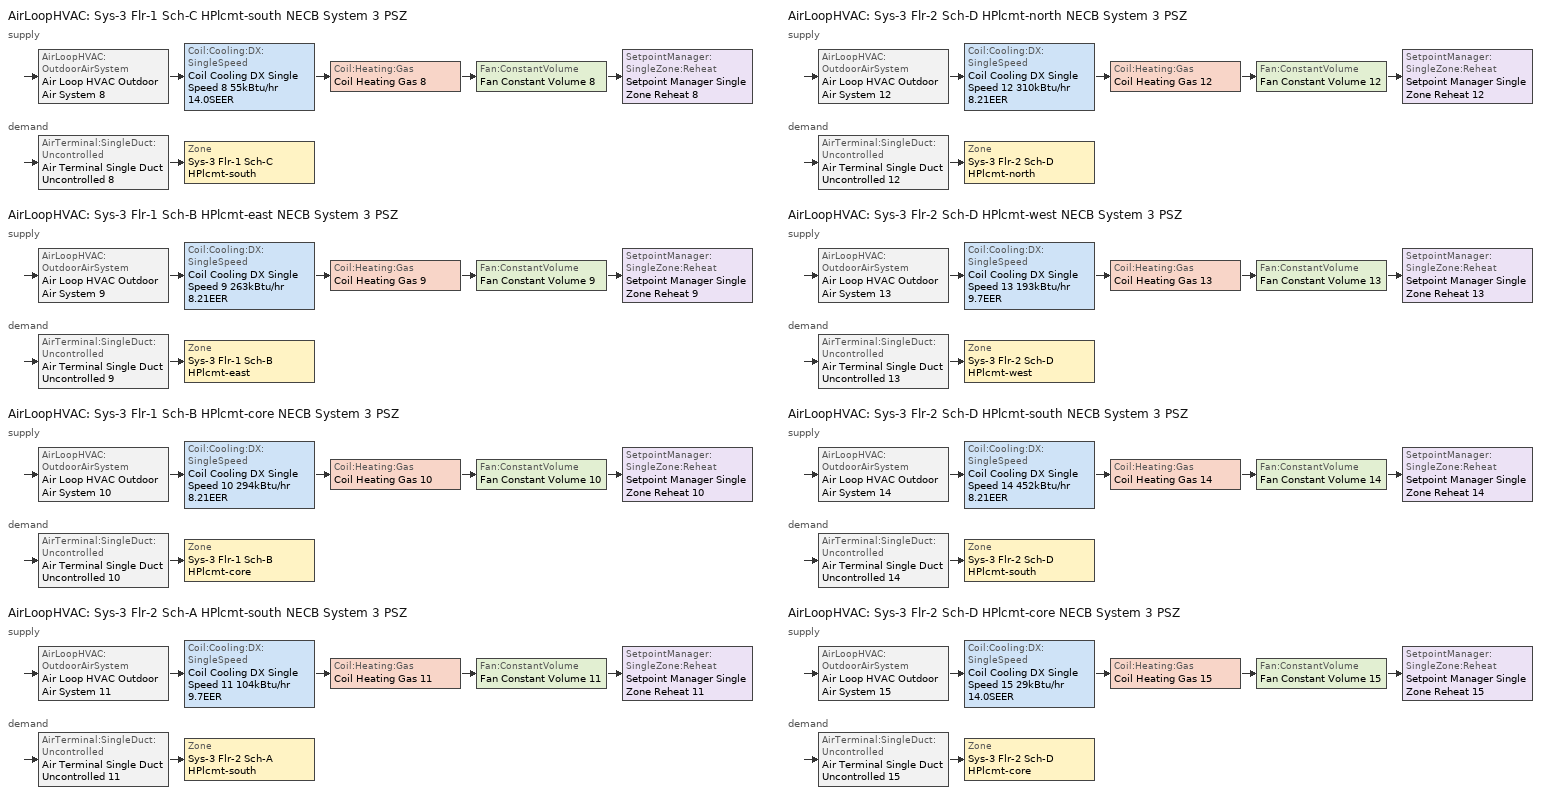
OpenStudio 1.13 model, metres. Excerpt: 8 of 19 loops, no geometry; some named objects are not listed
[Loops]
AirLoopHVAC 'Sys-3 Flr-1 Sch-C HPlcmt-south NECB System 3 PSZ'
 supply: AirLoopHVAC:OutdoorAirSystem 'Air Loop HVAC Outdoor Air System 8' > Coil:Cooling:DX:SingleSpeed 'Coil Cooling DX Single Speed 8 55kBtu/hr 14.0SEER' > Coil:Heating:Gas 'Coil Heating Gas 8' > Fan:ConstantVolume 'Fan Constant Volume 8' > SetpointManager:SingleZone:Reheat 'Setpoint Manager Single Zone Reheat 8'
 demand: AirTerminal:SingleDuct:Uncontrolled 'Air Terminal Single Duct Uncontrolled 8' > Zone 'Sys-3 Flr-1 Sch-C HPlcmt-south'
AirLoopHVAC 'Sys-3 Flr-1 Sch-B HPlcmt-east NECB System 3 PSZ'
 supply: AirLoopHVAC:OutdoorAirSystem 'Air Loop HVAC Outdoor Air System 9' > Coil:Cooling:DX:SingleSpeed 'Coil Cooling DX Single Speed 9 263kBtu/hr 8.21EER' > Coil:Heating:Gas 'Coil Heating Gas 9' > Fan:ConstantVolume 'Fan Constant Volume 9' > SetpointManager:SingleZone:Reheat 'Setpoint Manager Single Zone Reheat 9'
 demand: AirTerminal:SingleDuct:Uncontrolled 'Air Terminal Single Duct Uncontrolled 9' > Zone 'Sys-3 Flr-1 Sch-B HPlcmt-east'
AirLoopHVAC 'Sys-3 Flr-1 Sch-B HPlcmt-core NECB System 3 PSZ'
 supply: AirLoopHVAC:OutdoorAirSystem 'Air Loop HVAC Outdoor Air System 10' > Coil:Cooling:DX:SingleSpeed 'Coil Cooling DX Single Speed 10 294kBtu/hr 8.21EER' > Coil:Heating:Gas 'Coil Heating Gas 10' > Fan:ConstantVolume 'Fan Constant Volume 10' > SetpointManager:SingleZone:Reheat 'Setpoint Manager Single Zone Reheat 10'
 demand: AirTerminal:SingleDuct:Uncontrolled 'Air Terminal Single Duct Uncontrolled 10' > Zone 'Sys-3 Flr-1 Sch-B HPlcmt-core'
AirLoopHVAC 'Sys-3 Flr-2 Sch-A HPlcmt-south NECB System 3 PSZ'
 supply: AirLoopHVAC:OutdoorAirSystem 'Air Loop HVAC Outdoor Air System 11' > Coil:Cooling:DX:SingleSpeed 'Coil Cooling DX Single Speed 11 104kBtu/hr 9.7EER' > Coil:Heating:Gas 'Coil Heating Gas 11' > Fan:ConstantVolume 'Fan Constant Volume 11' > SetpointManager:SingleZone:Reheat 'Setpoint Manager Single Zone Reheat 11'
 demand: AirTerminal:SingleDuct:Uncontrolled 'Air Terminal Single Duct Uncontrolled 11' > Zone 'Sys-3 Flr-2 Sch-A HPlcmt-south'
AirLoopHVAC 'Sys-3 Flr-2 Sch-D HPlcmt-north NECB System 3 PSZ'
 supply: AirLoopHVAC:OutdoorAirSystem 'Air Loop HVAC Outdoor Air System 12' > Coil:Cooling:DX:SingleSpeed 'Coil Cooling DX Single Speed 12 310kBtu/hr 8.21EER' > Coil:Heating:Gas 'Coil Heating Gas 12' > Fan:ConstantVolume 'Fan Constant Volume 12' > SetpointManager:SingleZone:Reheat 'Setpoint Manager Single Zone Reheat 12'
 demand: AirTerminal:SingleDuct:Uncontrolled 'Air Terminal Single Duct Uncontrolled 12' > Zone 'Sys-3 Flr-2 Sch-D HPlcmt-north'
AirLoopHVAC 'Sys-3 Flr-2 Sch-D HPlcmt-west NECB System 3 PSZ'
 supply: AirLoopHVAC:OutdoorAirSystem 'Air Loop HVAC Outdoor Air System 13' > Coil:Cooling:DX:SingleSpeed 'Coil Cooling DX Single Speed 13 193kBtu/hr 9.7EER' > Coil:Heating:Gas 'Coil Heating Gas 13' > Fan:ConstantVolume 'Fan Constant Volume 13' > SetpointManager:SingleZone:Reheat 'Setpoint Manager Single Zone Reheat 13'
 demand: AirTerminal:SingleDuct:Uncontrolled 'Air Terminal Single Duct Uncontrolled 13' > Zone 'Sys-3 Flr-2 Sch-D HPlcmt-west'
AirLoopHVAC 'Sys-3 Flr-2 Sch-D HPlcmt-south NECB System 3 PSZ'
 supply: AirLoopHVAC:OutdoorAirSystem 'Air Loop HVAC Outdoor Air System 14' > Coil:Cooling:DX:SingleSpeed 'Coil Cooling DX Single Speed 14 452kBtu/hr 8.21EER' > Coil:Heating:Gas 'Coil Heating Gas 14' > Fan:ConstantVolume 'Fan Constant Volume 14' > SetpointManager:SingleZone:Reheat 'Setpoint Manager Single Zone Reheat 14'
 demand: AirTerminal:SingleDuct:Uncontrolled 'Air Terminal Single Duct Uncontrolled 14' > Zone 'Sys-3 Flr-2 Sch-D HPlcmt-south'
AirLoopHVAC 'Sys-3 Flr-2 Sch-D HPlcmt-core NECB System 3 PSZ'
 supply: AirLoopHVAC:OutdoorAirSystem 'Air Loop HVAC Outdoor Air System 15' > Coil:Cooling:DX:SingleSpeed 'Coil Cooling DX Single Speed 15 29kBtu/hr 14.0SEER' > Coil:Heating:Gas 'Coil Heating Gas 15' > Fan:ConstantVolume 'Fan Constant Volume 15' > SetpointManager:SingleZone:Reheat 'Setpoint Manager Single Zone Reheat 15'
 demand: AirTerminal:SingleDuct:Uncontrolled 'Air Terminal Single Duct Uncontrolled 15' > Zone 'Sys-3 Flr-2 Sch-D HPlcmt-core'
[Sizing:Zone] Zone Cooling Design Supply Air Temperature Input Method=SupplyAirTemperature; Zone Cooling Design Supply Air Temperature {C}=13; Zone Cooling Design Supply Air Temperature Difference {deltaC}=11.11; Zone Heating Design Supply Air Temperature Input Method=SupplyAirTemperature; Zone Heating Design Supply Air Temperature {C}=43; Zone Heating Design Supply Air Temperature Difference {deltaC}=11.11; Zone Cooling Design Supply Air Humidity Ratio {kg-H2O/kg-air}=0.0085; Zone Heating Design Supply Air Humidity Ratio {kg-H2O/kg-air}=0.008; Zone Heating Sizing Factor=1.3; Zone Cooling Sizing Factor=1.1; Cooling Design Air Flow Method=DesignDay; Heating Design Air Flow Method=DesignDay; Account for Dedicated Outdoor Air System=No; Dedicated Outdoor Air System Control Strategy=NeutralSupplyAir; Dedicated Outdoor Air Low Setpoint Temperature for Design {C}=autosize; Dedicated Outdoor Air High Setpoint Temperature for Design {C}=autosize
Sys-3 Flr-1 Sch-C HPlcmt-south; Sys-3 Flr-1 Sch-B HPlcmt-east; Sys-3 Flr-1 Sch-B HPlcmt-core; Sys-3 Flr-2 Sch-A HPlcmt-south; Sys-3 Flr-2 Sch-D HPlcmt-north; Sys-3 Flr-2 Sch-D HPlcmt-west; Sys-3 Flr-2 Sch-D HPlcmt-south; Sys-3 Flr-2 Sch-D HPlcmt-core
[Zone equipment]
Sys-3 Flr-1 Sch-C HPlcmt-south: Air Terminal Single Duct Uncontrolled 8, Zone HVAC Baseboard Convective Water 8
Sys-3 Flr-1 Sch-B HPlcmt-east: Air Terminal Single Duct Uncontrolled 9, Zone HVAC Baseboard Convective Water 9
Sys-3 Flr-1 Sch-B HPlcmt-core: Air Terminal Single Duct Uncontrolled 10, Zone HVAC Baseboard Convective Water 10
Sys-3 Flr-2 Sch-A HPlcmt-south: Air Terminal Single Duct Uncontrolled 11, Zone HVAC Baseboard Convective Water 11
Sys-3 Flr-2 Sch-D HPlcmt-north: Air Terminal Single Duct Uncontrolled 12, Zone HVAC Baseboard Convective Water 12
Sys-3 Flr-2 Sch-D HPlcmt-west: Air Terminal Single Duct Uncontrolled 13, Zone HVAC Baseboard Convective Water 13
Sys-3 Flr-2 Sch-D HPlcmt-south: Air Terminal Single Duct Uncontrolled 14, Zone HVAC Baseboard Convective Water 14
Sys-3 Flr-2 Sch-D HPlcmt-core: Air Terminal Single Duct Uncontrolled 15, Zone HVAC Baseboard Convective Water 15
[AirLoopHVAC] Design Supply Air Flow Rate {m3/s}=AutoSize
Name | Availability Schedule | Availability Manager
Sys-3 Flr-1 Sch-C HPlcmt-south NECB System 3 PSZ | Sys-3 Flr-1 Sch-C HPlcmt-south NECB System 3 PSZ Occ Sch | Availability Manager Night Cycle 6
Sys-3 Flr-1 Sch-B HPlcmt-east NECB System 3 PSZ | Sys-3 Flr-1 Sch-B HPlcmt-east NECB System 3 PSZ Occ Sch | Availability Manager Night Cycle 3
Sys-3 Flr-1 Sch-B HPlcmt-core NECB System 3 PSZ | Sys-3 Flr-1 Sch-B HPlcmt-core NECB System 3 PSZ Occ Sch | Availability Manager Night Cycle 2
Sys-3 Flr-2 Sch-A HPlcmt-south NECB System 3 PSZ | Sys-3 Flr-2 Sch-A HPlcmt-south NECB System 3 PSZ Occ Sch | Availability Manager Night Cycle 10
Sys-3 Flr-2 Sch-D HPlcmt-north NECB System 3 PSZ | Sys-3 Flr-2 Sch-D HPlcmt-north NECB System 3 PSZ Occ Sch | Availability Manager Night Cycle 14
Sys-3 Flr-2 Sch-D HPlcmt-west NECB System 3 PSZ | Sys-3 Flr-2 Sch-D HPlcmt-west NECB System 3 PSZ Occ Sch | Availability Manager Night Cycle 16
Sys-3 Flr-2 Sch-D HPlcmt-south NECB System 3 PSZ | Sys-3 Flr-2 Sch-D HPlcmt-south NECB System 3 PSZ Occ Sch | Availability Manager Night Cycle 15
Sys-3 Flr-2 Sch-D HPlcmt-core NECB System 3 PSZ | Sys-3 Flr-2 Sch-D HPlcmt-core NECB System 3 PSZ Occ Sch | Availability Manager Night Cycle 13
[Sizing:System] Type of Load to Size On=Sensible; Design Outdoor Air Flow Rate {m3/s}=Autosize; Minimum System Air Flow Ratio=1; Preheat Design Temperature {C}=7; Preheat Design Humidity Ratio {kg-H2O/kg-Air}=0.008; Precool Design Temperature {C}=13; Precool Design Humidity Ratio {kg-H2O/kg-Air}=0.008; Central Cooling Design Supply Air Temperature {C}=13; Central Heating Design Supply Air Temperature {C}=43; Sizing Option=NonCoincident; 100% Outdoor Air in Cooling=No; 100% Outdoor Air in Heating=No; Central Cooling Design Supply Air Humidity Ratio {kg-H2O/kg-Air}=0.0085; Central Heating Design Supply Air Humidity Ratio {kg-H2O/kg-Air}=0.008; Cooling Design Air Flow Method=DesignDay; Cooling Design Air Flow Rate {m3/s}=0; Heating Design Air Flow Method=DesignDay; Heating Design Air Flow Rate {m3/s}=0; System Outdoor Air Method=ZoneSum; Zone Maximum Outdoor Air Fraction=1; Cooling Supply Air Flow Rate Per Floor Area {m3/s-m2}=0.00996765; Cooling Fraction of Autosized Cooling Supply Air Flow Rate=1; Cooling Supply Air Flow Rate Per Unit Cooling Capacity {m3/s-W}=3.94755e-05; Heating Supply Air Flow Rate Per Floor Area {m3/s-m2}=0.00996765; Heating Fraction of Autosized Heating Supply Air Flow Rate=1; Heating Fraction of Autosized Cooling Supply Air Flow Rate=1; Heating Supply Air Flow Rate Per Unit Heating Capacity {m3/s-W}=3.15882e-05; Cooling Design Capacity Method=CoolingDesignCapacity; Cooling Design Capacity {W}=autosize; Cooling Design Capacity Per Floor Area {W/m2}=234.7; Fraction of Autosized Cooling Design Capacity=1; Heating Design Capacity Method=HeatingDesignCapacity; Heating Design Capacity {W}=autosize; Heating Design Capacity Per Floor Area {W/m2}=157; Fraction of Autosized Heating Design Capacity=1; Central Cooling Capacity Control Method=OnOff
Sys-3 Flr-1 Sch-C HPlcmt-south NECB System 3 PSZ; Sys-3 Flr-1 Sch-B HPlcmt-east NECB System 3 PSZ; Sys-3 Flr-1 Sch-B HPlcmt-core NECB System 3 PSZ; Sys-3 Flr-2 Sch-A HPlcmt-south NECB System 3 PSZ; Sys-3 Flr-2 Sch-D HPlcmt-north NECB System 3 PSZ; Sys-3 Flr-2 Sch-D HPlcmt-west NECB System 3 PSZ; Sys-3 Flr-2 Sch-D HPlcmt-south NECB System 3 PSZ; Sys-3 Flr-2 Sch-D HPlcmt-core NECB System 3 PSZ
[Fan:ConstantVolume] Availability Schedule=Always On Discrete; Fan Efficiency=0.39975; Pressure Rise {Pa}=640; Maximum Flow Rate {m3/s}=AutoSize; Motor Efficiency=0.615
Fan Constant Volume 8; Fan Constant Volume 9; Fan Constant Volume 10; Fan Constant Volume 11; Fan Constant Volume 12; Fan Constant Volume 13; Fan Constant Volume 14; Fan Constant Volume 15
[Coil:Heating:Gas] Availability Schedule=Always On Discrete; Gas Burner Efficiency=0.8; Nominal Capacity {W}=AutoSize; Parasitic Electric Load {W}=0; Parasitic Gas Load {W}=0
Coil Heating Gas 8; Coil Heating Gas 9; Coil Heating Gas 10; Coil Heating Gas 11; Coil Heating Gas 12; Coil Heating Gas 13; Coil Heating Gas 14; Coil Heating Gas 15
[Coil:Cooling:DX:SingleSpeed] Availability Schedule=Always On Discrete; Rated Total Cooling Capacity {W}=autosize; Rated Sensible Heat Ratio=autosize; Rated Air Flow Rate {m3/s}=autosize; Rated Evaporator Fan Power Per Volume Flow Rate {W/(m3/s)}=773.3; Condenser Type=AirCooled; Evaporative Condenser Effectiveness=0; Evaporative Condenser Air Flow Rate {m3/s}=Autosize; Evaporative Condenser Pump Rated Power Consumption {W}=Autosize; Crankcase Heater Capacity {W}=0; Maximum Outdoor Dry-Bulb Temperature for Crankcase Heater Operation {C}=0; Basin Heater Capacity {W/K}=0; Basin Heater Setpoint Temperature {C}=10
Name | Rated COP {W/W} | Total Cooling Capacity Function of Temperature Curve | Total Cooling Capacity Function of Flow Fraction Curve | Energy Input Ratio Function of Temperature Curve | Energy Input Ratio Function of Flow Fraction Curve | Part Load Fraction Correlation Curve
Coil Cooling DX Single Speed 8 55kBtu/hr 14.0SEER | 3.8248 | DXCOOL-NECB2011-REF-CAPFT 15 | DXCOOL-NECB2011-REF-CAPFFLOW 15 | DXCOOL-NECB2011-REF-COOLEIRFT 15 | DXCOOL-NECB2011-REF-COOLEIRFFLOW 15 | DXCOOL-NECB2011-REF-COOLPLFFPLR 15
Coil Cooling DX Single Speed 9 263kBtu/hr 8.21EER | 2.94453 | DXCOOL-NECB2011-REF-CAPFT 16 | DXCOOL-NECB2011-REF-CAPFFLOW 16 | DXCOOL-NECB2011-REF-COOLEIRFT 16 | DXCOOL-NECB2011-REF-COOLEIRFFLOW 16 | DXCOOL-NECB2011-REF-COOLPLFFPLR 16
Coil Cooling DX Single Speed 10 294kBtu/hr 8.21EER | 2.96453 | DXCOOL-NECB2011-REF-CAPFT 1 | DXCOOL-NECB2011-REF-CAPFFLOW 1 | DXCOOL-NECB2011-REF-COOLEIRFT 1 | DXCOOL-NECB2011-REF-COOLEIRFFLOW 1 | DXCOOL-NECB2011-REF-COOLPLFFPLR 1
Coil Cooling DX Single Speed 11 104kBtu/hr 9.7EER | 3.35756 | DXCOOL-NECB2011-REF-CAPFT 2 | DXCOOL-NECB2011-REF-CAPFFLOW 2 | DXCOOL-NECB2011-REF-COOLEIRFT 2 | DXCOOL-NECB2011-REF-COOLEIRFFLOW 2 | DXCOOL-NECB2011-REF-COOLPLFFPLR 2
Coil Cooling DX Single Speed 12 310kBtu/hr 8.21EER | 2.97429 | DXCOOL-NECB2011-REF-CAPFT 3 | DXCOOL-NECB2011-REF-CAPFFLOW 3 | DXCOOL-NECB2011-REF-COOLEIRFT 3 | DXCOOL-NECB2011-REF-COOLEIRFFLOW 3 | DXCOOL-NECB2011-REF-COOLPLFFPLR 3
Coil Cooling DX Single Speed 13 193kBtu/hr 9.7EER | 3.42526 | DXCOOL-NECB2011-REF-CAPFT 4 | DXCOOL-NECB2011-REF-CAPFFLOW 4 | DXCOOL-NECB2011-REF-COOLEIRFT 4 | DXCOOL-NECB2011-REF-COOLEIRFFLOW 4 | DXCOOL-NECB2011-REF-COOLPLFFPLR 4
Coil Cooling DX Single Speed 14 452kBtu/hr 8.21EER | 3.06583 | DXCOOL-NECB2011-REF-CAPFT 5 | DXCOOL-NECB2011-REF-CAPFFLOW 5 | DXCOOL-NECB2011-REF-COOLEIRFT 5 | DXCOOL-NECB2011-REF-COOLEIRFFLOW 5 | DXCOOL-NECB2011-REF-COOLPLFFPLR 5
Coil Cooling DX Single Speed 15 29kBtu/hr 14.0SEER | 3.8248 | DXCOOL-NECB2011-REF-CAPFT 6 | DXCOOL-NECB2011-REF-CAPFFLOW 6 | DXCOOL-NECB2011-REF-COOLEIRFT 6 | DXCOOL-NECB2011-REF-COOLEIRFFLOW 6 | DXCOOL-NECB2011-REF-COOLPLFFPLR 6
[Controller:OutdoorAir] Minimum Outdoor Air Flow Rate {m3/s}=Autosize; Maximum Outdoor Air Flow Rate {m3/s}=Autosize; Economizer Control Action Type=ModulateFlow; Lockout Type=NoLockout; Minimum Limit Type=FixedMinimum; High Humidity Control=No; Heat Recovery Bypass Control Type=BypassWhenWithinEconomizerLimits
Name | Economizer Control Type | Economizer Maximum Limit Dry-Bulb Temperature {C} | Economizer Maximum Limit Enthalpy {J/kg} | Economizer Minimum Limit Dry-Bulb Temperature {C} | Minimum Outdoor Air Schedule | Controller Mechanical Ventilation
Controller Outdoor Air 8 | NoEconomizer | 28 | 64000 | -100 | Sys-3 Flr-1 Sch-C HPlcmt-south NECB System 3 PSZ Occ Sch | Controller Mechanical Ventilation 8
Controller Outdoor Air 9 | DifferentialEnthalpy |  |  |  | Sys-3 Flr-1 Sch-B HPlcmt-east NECB System 3 PSZ Occ Sch | Controller Mechanical Ventilation 9
Controller Outdoor Air 10 | DifferentialEnthalpy |  |  |  | Sys-3 Flr-1 Sch-B HPlcmt-core NECB System 3 PSZ Occ Sch | Controller Mechanical Ventilation 10
Controller Outdoor Air 11 | DifferentialEnthalpy |  |  |  | Sys-3 Flr-2 Sch-A HPlcmt-south NECB System 3 PSZ Occ Sch | Controller Mechanical Ventilation 11
Controller Outdoor Air 12 | DifferentialEnthalpy |  |  |  | Sys-3 Flr-2 Sch-D HPlcmt-north NECB System 3 PSZ Occ Sch | Controller Mechanical Ventilation 12
Controller Outdoor Air 13 | DifferentialEnthalpy |  |  |  | Sys-3 Flr-2 Sch-D HPlcmt-west NECB System 3 PSZ Occ Sch | Controller Mechanical Ventilation 13
Controller Outdoor Air 14 | DifferentialEnthalpy |  |  |  | Sys-3 Flr-2 Sch-D HPlcmt-south NECB System 3 PSZ Occ Sch | Controller Mechanical Ventilation 14
Controller Outdoor Air 15 | NoEconomizer | 28 | 64000 | -100 | Sys-3 Flr-2 Sch-D HPlcmt-core NECB System 3 PSZ Occ Sch | Controller Mechanical Ventilation 15
[Controller:MechanicalVentilation] Availability Schedule=Always On Discrete; System Outdoor Air Method=ZoneSum
Controller Mechanical Ventilation 8; Controller Mechanical Ventilation 9; Controller Mechanical Ventilation 10; Controller Mechanical Ventilation 11; Controller Mechanical Ventilation 12; Controller Mechanical Ventilation 13; Controller Mechanical Ventilation 14; Controller Mechanical Ventilation 15
[AirLoopHVAC:OutdoorAirSystem]
Name | Controller
Air Loop HVAC Outdoor Air System 8 | Controller Outdoor Air 8
Air Loop HVAC Outdoor Air System 9 | Controller Outdoor Air 9
Air Loop HVAC Outdoor Air System 10 | Controller Outdoor Air 10
Air Loop HVAC Outdoor Air System 11 | Controller Outdoor Air 11
Air Loop HVAC Outdoor Air System 12 | Controller Outdoor Air 12
Air Loop HVAC Outdoor Air System 13 | Controller Outdoor Air 13
Air Loop HVAC Outdoor Air System 14 | Controller Outdoor Air 14
Air Loop HVAC Outdoor Air System 15 | Controller Outdoor Air 15
[SetpointManager:SingleZone:Reheat] Minimum Supply Air Temperature {C}=12.8; Maximum Supply Air Temperature {C}=13
Name | Control Zone
Setpoint Manager Single Zone Reheat 8 | Sys-3 Flr-1 Sch-C HPlcmt-south
Setpoint Manager Single Zone Reheat 9 | Sys-3 Flr-1 Sch-B HPlcmt-east
Setpoint Manager Single Zone Reheat 10 | Sys-3 Flr-1 Sch-B HPlcmt-core
Setpoint Manager Single Zone Reheat 11 | Sys-3 Flr-2 Sch-A HPlcmt-south
Setpoint Manager Single Zone Reheat 12 | Sys-3 Flr-2 Sch-D HPlcmt-north
Setpoint Manager Single Zone Reheat 13 | Sys-3 Flr-2 Sch-D HPlcmt-west
Setpoint Manager Single Zone Reheat 14 | Sys-3 Flr-2 Sch-D HPlcmt-south
Setpoint Manager Single Zone Reheat 15 | Sys-3 Flr-2 Sch-D HPlcmt-core
[AirTerminal:SingleDuct:Uncontrolled] Availability Schedule=Always On Discrete; Maximum Air Flow Rate {m3/s}=AutoSize
Air Terminal Single Duct Uncontrolled 8; Air Terminal Single Duct Uncontrolled 9; Air Terminal Single Duct Uncontrolled 10; Air Terminal Single Duct Uncontrolled 11; Air Terminal Single Duct Uncontrolled 12; Air Terminal Single Duct Uncontrolled 13; Air Terminal Single Duct Uncontrolled 14; Air Terminal Single Duct Uncontrolled 15
[AvailabilityManager:NightCycle] Control Type=CycleOnAny; Thermostat Tolerance {deltaC}=1; Cycling Run Time {s}=3600
Availability Manager Night Cycle 2; Availability Manager Night Cycle 3; Availability Manager Night Cycle 6; Availability Manager Night Cycle 10; Availability Manager Night Cycle 13; Availability Manager Night Cycle 14; Availability Manager Night Cycle 15; Availability Manager Night Cycle 16
[Schedule:Ruleset]
Name | Default Day Schedule | Summer Design Day Schedule | Winter Design Day Schedule
Sys-3 Flr-1 Sch-B HPlcmt-core NECB System 3 PSZ Occ Sch | Sys-3 Flr-1 Sch-B HPlcmt-core NECB System 3 PSZ Occ Sch Default | Sys-3 Flr-1 Sch-B HPlcmt-core NECB System 3 PSZ Occ Sch Summer Design Day | Sys-3 Flr-1 Sch-B HPlcmt-core NECB System 3 PSZ Occ Sch Winter Design Day
Sys-3 Flr-1 Sch-B HPlcmt-east NECB System 3 PSZ Occ Sch | Sys-3 Flr-1 Sch-B HPlcmt-east NECB System 3 PSZ Occ Sch Default | Sys-3 Flr-1 Sch-B HPlcmt-east NECB System 3 PSZ Occ Sch Summer Design Day | Sys-3 Flr-1 Sch-B HPlcmt-east NECB System 3 PSZ Occ Sch Winter Design Day
Sys-3 Flr-1 Sch-C HPlcmt-south NECB System 3 PSZ Occ Sch | Sys-3 Flr-1 Sch-C HPlcmt-south NECB System 3 PSZ Occ Sch Default | Sys-3 Flr-1 Sch-C HPlcmt-south NECB System 3 PSZ Occ Sch Summer Design Day | Sys-3 Flr-1 Sch-C HPlcmt-south NECB System 3 PSZ Occ Sch Winter Design Day
Sys-3 Flr-2 Sch-A HPlcmt-south NECB System 3 PSZ Occ Sch | Sys-3 Flr-2 Sch-A HPlcmt-south NECB System 3 PSZ Occ Sch Default | Sys-3 Flr-2 Sch-A HPlcmt-south NECB System 3 PSZ Occ Sch Summer Design Day | Sys-3 Flr-2 Sch-A HPlcmt-south NECB System 3 PSZ Occ Sch Winter Design Day
Sys-3 Flr-2 Sch-D HPlcmt-core NECB System 3 PSZ Occ Sch | Sys-3 Flr-2 Sch-D HPlcmt-core NECB System 3 PSZ Occ Sch Default | Sys-3 Flr-2 Sch-D HPlcmt-core NECB System 3 PSZ Occ Sch Summer Design Day | Sys-3 Flr-2 Sch-D HPlcmt-core NECB System 3 PSZ Occ Sch Winter Design Day
Sys-3 Flr-2 Sch-D HPlcmt-north NECB System 3 PSZ Occ Sch | Sys-3 Flr-2 Sch-D HPlcmt-north NECB System 3 PSZ Occ Sch Default | Sys-3 Flr-2 Sch-D HPlcmt-north NECB System 3 PSZ Occ Sch Summer Design Day | Sys-3 Flr-2 Sch-D HPlcmt-north NECB System 3 PSZ Occ Sch Winter Design Day
Sys-3 Flr-2 Sch-D HPlcmt-south NECB System 3 PSZ Occ Sch | Sys-3 Flr-2 Sch-D HPlcmt-south NECB System 3 PSZ Occ Sch Default | Sys-3 Flr-2 Sch-D HPlcmt-south NECB System 3 PSZ Occ Sch Summer Design Day | Sys-3 Flr-2 Sch-D HPlcmt-south NECB System 3 PSZ Occ Sch Winter Design Day
Sys-3 Flr-2 Sch-D HPlcmt-west NECB System 3 PSZ Occ Sch | Sys-3 Flr-2 Sch-D HPlcmt-west NECB System 3 PSZ Occ Sch Default | Sys-3 Flr-2 Sch-D HPlcmt-west NECB System 3 PSZ Occ Sch Summer Design Day | Sys-3 Flr-2 Sch-D HPlcmt-west NECB System 3 PSZ Occ Sch Winter Design Day
[Schedule:Day]
Sys-3 Flr-1 Sch-B HPlcmt-core NECB System 3 PSZ Occ Sch Default; Sys-3 Flr-1 Sch-B HPlcmt-core NECB System 3 PSZ Occ Sch Winter Design Day; Sys-3 Flr-1 Sch-B HPlcmt-core NECB System 3 PSZ Occ Sch Summer Design Day; Sys-3 Flr-1 Sch-B HPlcmt-east NECB System 3 PSZ Occ Sch Default; Sys-3 Flr-1 Sch-B HPlcmt-east NECB System 3 PSZ Occ Sch Winter Design Day; Sys-3 Flr-1 Sch-B HPlcmt-east NECB System 3 PSZ Occ Sch Summer Design Day; Sys-3 Flr-1 Sch-C HPlcmt-south NECB System 3 PSZ Occ Sch Default; Sys-3 Flr-1 Sch-C HPlcmt-south NECB System 3 PSZ Occ Sch Winter Design Day; Sys-3 Flr-1 Sch-C HPlcmt-south NECB System 3 PSZ Occ Sch Summer Design Day; Sys-3 Flr-2 Sch-A HPlcmt-south NECB System 3 PSZ Occ Sch Default; Sys-3 Flr-2 Sch-A HPlcmt-south NECB System 3 PSZ Occ Sch Winter Design Day; Sys-3 Flr-2 Sch-A HPlcmt-south NECB System 3 PSZ Occ Sch Summer Design Day; Sys-3 Flr-2 Sch-D HPlcmt-core NECB System 3 PSZ Occ Sch Default; Sys-3 Flr-2 Sch-D HPlcmt-core NECB System 3 PSZ Occ Sch Winter Design Day; Sys-3 Flr-2 Sch-D HPlcmt-core NECB System 3 PSZ Occ Sch Summer Design Day; Sys-3 Flr-2 Sch-D HPlcmt-north NECB System 3 PSZ Occ Sch Default; Sys-3 Flr-2 Sch-D HPlcmt-north NECB System 3 PSZ Occ Sch Winter Design Day; Sys-3 Flr-2 Sch-D HPlcmt-north NECB System 3 PSZ Occ Sch Summer Design Day; Sys-3 Flr-2 Sch-D HPlcmt-south NECB System 3 PSZ Occ Sch Default; Sys-3 Flr-2 Sch-D HPlcmt-south NECB System 3 PSZ Occ Sch Winter Design Day; Sys-3 Flr-2 Sch-D HPlcmt-south NECB System 3 PSZ Occ Sch Summer Design Day; Sys-3 Flr-2 Sch-D HPlcmt-west NECB System 3 PSZ Occ Sch Default; Sys-3 Flr-2 Sch-D HPlcmt-west NECB System 3 PSZ Occ Sch Winter Design Day; Sys-3 Flr-2 Sch-D HPlcmt-west NECB System 3 PSZ Occ Sch Summer Design Day: 24, 0, 1
Sys-3 Flr-1 Sch-B HPlcmt-core NECB System 3 PSZ Occ Sch Monday; Sys-3 Flr-1 Sch-B HPlcmt-core NECB System 3 PSZ Occ Sch Tuesday; Sys-3 Flr-1 Sch-B HPlcmt-core NECB System 3 PSZ Occ Sch Wednesday; Sys-3 Flr-1 Sch-B HPlcmt-core NECB System 3 PSZ Occ Sch Thursday; Sys-3 Flr-1 Sch-B HPlcmt-core NECB System 3 PSZ Occ Sch Friday; Sys-3 Flr-1 Sch-B HPlcmt-east NECB System 3 PSZ Occ Sch Monday; Sys-3 Flr-1 Sch-B HPlcmt-east NECB System 3 PSZ Occ Sch Tuesday; Sys-3 Flr-1 Sch-B HPlcmt-east NECB System 3 PSZ Occ Sch Wednesday; Sys-3 Flr-1 Sch-B HPlcmt-east NECB System 3 PSZ Occ Sch Thursday; Sys-3 Flr-1 Sch-B HPlcmt-east NECB System 3 PSZ Occ Sch Friday: 1, 0, 1, 10, 0, 0, 24, 0, 1
Sys-3 Flr-1 Sch-B HPlcmt-core NECB System 3 PSZ Occ Sch Saturday; Sys-3 Flr-1 Sch-B HPlcmt-east NECB System 3 PSZ Occ Sch Saturday: 2, 0, 1, 10, 0, 0, 24, 0, 1
Sys-3 Flr-1 Sch-B HPlcmt-core NECB System 3 PSZ Occ Sch Sunday; Sys-3 Flr-1 Sch-B HPlcmt-east NECB System 3 PSZ Occ Sch Sunday: 1, 0, 0, 2, 0, 1, 11, 0, 0, 23, 0, 1, 24, 0, 0
Sys-3 Flr-1 Sch-C HPlcmt-south NECB System 3 PSZ Occ Sch Monday; Sys-3 Flr-1 Sch-C HPlcmt-south NECB System 3 PSZ Occ Sch Tuesday; Sys-3 Flr-1 Sch-C HPlcmt-south NECB System 3 PSZ Occ Sch Wednesday; Sys-3 Flr-1 Sch-C HPlcmt-south NECB System 3 PSZ Occ Sch Thursday; Sys-3 Flr-1 Sch-C HPlcmt-south NECB System 3 PSZ Occ Sch Friday; Sys-3 Flr-1 Sch-C HPlcmt-south NECB System 3 PSZ Occ Sch Saturday: 9, 0, 0, 21, 0, 1, 24, 0, 0
Sys-3 Flr-1 Sch-C HPlcmt-south NECB System 3 PSZ Occ Sch Sunday: 11, 0, 0, 19, 0, 1, 24, 0, 0
Sys-3 Flr-2 Sch-A HPlcmt-south NECB System 3 PSZ Occ Sch Monday; Sys-3 Flr-2 Sch-A HPlcmt-south NECB System 3 PSZ Occ Sch Tuesday; Sys-3 Flr-2 Sch-A HPlcmt-south NECB System 3 PSZ Occ Sch Wednesday; Sys-3 Flr-2 Sch-A HPlcmt-south NECB System 3 PSZ Occ Sch Thursday; Sys-3 Flr-2 Sch-A HPlcmt-south NECB System 3 PSZ Occ Sch Friday: 8, 0, 0, 19, 0, 1, 24, 0, 0
Sys-3 Flr-2 Sch-A HPlcmt-south NECB System 3 PSZ Occ Sch Saturday; Sys-3 Flr-2 Sch-A HPlcmt-south NECB System 3 PSZ Occ Sch Sunday; Sys-3 Flr-2 Sch-D HPlcmt-core NECB System 3 PSZ Occ Sch Saturday; Sys-3 Flr-2 Sch-D HPlcmt-core NECB System 3 PSZ Occ Sch Sunday; Sys-3 Flr-2 Sch-D HPlcmt-north NECB System 3 PSZ Occ Sch Saturday; Sys-3 Flr-2 Sch-D HPlcmt-north NECB System 3 PSZ Occ Sch Sunday; Sys-3 Flr-2 Sch-D HPlcmt-south NECB System 3 PSZ Occ Sch Saturday; Sys-3 Flr-2 Sch-D HPlcmt-south NECB System 3 PSZ Occ Sch Sunday; Sys-3 Flr-2 Sch-D HPlcmt-west NECB System 3 PSZ Occ Sch Saturday; Sys-3 Flr-2 Sch-D HPlcmt-west NECB System 3 PSZ Occ Sch Sunday: 24, 0, 0
Sys-3 Flr-2 Sch-D HPlcmt-core NECB System 3 PSZ Occ Sch Monday; Sys-3 Flr-2 Sch-D HPlcmt-core NECB System 3 PSZ Occ Sch Tuesday; Sys-3 Flr-2 Sch-D HPlcmt-core NECB System 3 PSZ Occ Sch Wednesday; Sys-3 Flr-2 Sch-D HPlcmt-core NECB System 3 PSZ Occ Sch Thursday; Sys-3 Flr-2 Sch-D HPlcmt-core NECB System 3 PSZ Occ Sch Friday; Sys-3 Flr-2 Sch-D HPlcmt-north NECB System 3 PSZ Occ Sch Monday; Sys-3 Flr-2 Sch-D HPlcmt-north NECB System 3 PSZ Occ Sch Tuesday; Sys-3 Flr-2 Sch-D HPlcmt-north NECB System 3 PSZ Occ Sch Wednesday; Sys-3 Flr-2 Sch-D HPlcmt-north NECB System 3 PSZ Occ Sch Thursday; Sys-3 Flr-2 Sch-D HPlcmt-north NECB System 3 PSZ Occ Sch Friday; Sys-3 Flr-2 Sch-D HPlcmt-south NECB System 3 PSZ Occ Sch Monday; Sys-3 Flr-2 Sch-D HPlcmt-south NECB System 3 PSZ Occ Sch Tuesday; Sys-3 Flr-2 Sch-D HPlcmt-south NECB System 3 PSZ Occ Sch Wednesday; Sys-3 Flr-2 Sch-D HPlcmt-south NECB System 3 PSZ Occ Sch Thursday; Sys-3 Flr-2 Sch-D HPlcmt-south NECB System 3 PSZ Occ Sch Friday; Sys-3 Flr-2 Sch-D HPlcmt-west NECB System 3 PSZ Occ Sch Monday; Sys-3 Flr-2 Sch-D HPlcmt-west NECB System 3 PSZ Occ Sch Tuesday; Sys-3 Flr-2 Sch-D HPlcmt-west NECB System 3 PSZ Occ Sch Wednesday; Sys-3 Flr-2 Sch-D HPlcmt-west NECB System 3 PSZ Occ Sch Thursday; Sys-3 Flr-2 Sch-D HPlcmt-west NECB System 3 PSZ Occ Sch Friday: 9, 0, 0, 18, 0, 1, 19, 0, 0, 22, 0, 1, 24, 0, 0
[Schedule:Rule] Date Specification Type=DateRange; Start Month=1; Start Day=1; End Month=12
Name | Schedule Ruleset | Rule Order | Day Schedule | Apply Monday | End Day | Apply Tuesday | Apply Wednesday | Apply Thursday | Apply Friday | Apply Saturday | Apply Sunday
Sys-3 Flr-1 Sch-B HPlcmt-core NECB System 3 PSZ Occ Sch Monday Rule | Sys-3 Flr-1 Sch-B HPlcmt-core NECB System 3 PSZ Occ Sch | 6 | Sys-3 Flr-1 Sch-B HPlcmt-core NECB System 3 PSZ Occ Sch Monday | Yes | 25
Sys-3 Flr-1 Sch-B HPlcmt-core NECB System 3 PSZ Occ Sch Tuesday Rule | Sys-3 Flr-1 Sch-B HPlcmt-core NECB System 3 PSZ Occ Sch | 5 | Sys-3 Flr-1 Sch-B HPlcmt-core NECB System 3 PSZ Occ Sch Tuesday |  | 26 | Yes
Sys-3 Flr-1 Sch-B HPlcmt-core NECB System 3 PSZ Occ Sch Wednesday Rule | Sys-3 Flr-1 Sch-B HPlcmt-core NECB System 3 PSZ Occ Sch | 4 | Sys-3 Flr-1 Sch-B HPlcmt-core NECB System 3 PSZ Occ Sch Wednesday |  | 27 |  | Yes
Sys-3 Flr-1 Sch-B HPlcmt-core NECB System 3 PSZ Occ Sch Thursday Rule | Sys-3 Flr-1 Sch-B HPlcmt-core NECB System 3 PSZ Occ Sch | 3 | Sys-3 Flr-1 Sch-B HPlcmt-core NECB System 3 PSZ Occ Sch Thursday |  | 28 |  |  | Yes
Sys-3 Flr-1 Sch-B HPlcmt-core NECB System 3 PSZ Occ Sch Friday Rule | Sys-3 Flr-1 Sch-B HPlcmt-core NECB System 3 PSZ Occ Sch | 2 | Sys-3 Flr-1 Sch-B HPlcmt-core NECB System 3 PSZ Occ Sch Friday |  | 29 |  |  |  | Yes
Sys-3 Flr-1 Sch-B HPlcmt-core NECB System 3 PSZ Occ Sch Saturday Rule | Sys-3 Flr-1 Sch-B HPlcmt-core NECB System 3 PSZ Occ Sch | 1 | Sys-3 Flr-1 Sch-B HPlcmt-core NECB System 3 PSZ Occ Sch Saturday |  | 30 |  |  |  |  | Yes
Sys-3 Flr-1 Sch-B HPlcmt-core NECB System 3 PSZ Occ Sch Sunday Rule | Sys-3 Flr-1 Sch-B HPlcmt-core NECB System 3 PSZ Occ Sch | 0 | Sys-3 Flr-1 Sch-B HPlcmt-core NECB System 3 PSZ Occ Sch Sunday |  | 31 |  |  |  |  |  | Yes
Sys-3 Flr-1 Sch-B HPlcmt-east NECB System 3 PSZ Occ Sch Monday Rule | Sys-3 Flr-1 Sch-B HPlcmt-east NECB System 3 PSZ Occ Sch | 6 | Sys-3 Flr-1 Sch-B HPlcmt-east NECB System 3 PSZ Occ Sch Monday | Yes | 25
Sys-3 Flr-1 Sch-B HPlcmt-east NECB System 3 PSZ Occ Sch Tuesday Rule | Sys-3 Flr-1 Sch-B HPlcmt-east NECB System 3 PSZ Occ Sch | 5 | Sys-3 Flr-1 Sch-B HPlcmt-east NECB System 3 PSZ Occ Sch Tuesday |  | 26 | Yes
Sys-3 Flr-1 Sch-B HPlcmt-east NECB System 3 PSZ Occ Sch Wednesday Rule | Sys-3 Flr-1 Sch-B HPlcmt-east NECB System 3 PSZ Occ Sch | 4 | Sys-3 Flr-1 Sch-B HPlcmt-east NECB System 3 PSZ Occ Sch Wednesday |  | 27 |  | Yes
Sys-3 Flr-1 Sch-B HPlcmt-east NECB System 3 PSZ Occ Sch Thursday Rule | Sys-3 Flr-1 Sch-B HPlcmt-east NECB System 3 PSZ Occ Sch | 3 | Sys-3 Flr-1 Sch-B HPlcmt-east NECB System 3 PSZ Occ Sch Thursday |  | 28 |  |  | Yes
Sys-3 Flr-1 Sch-B HPlcmt-east NECB System 3 PSZ Occ Sch Friday Rule | Sys-3 Flr-1 Sch-B HPlcmt-east NECB System 3 PSZ Occ Sch | 2 | Sys-3 Flr-1 Sch-B HPlcmt-east NECB System 3 PSZ Occ Sch Friday |  | 29 |  |  |  | Yes
Sys-3 Flr-1 Sch-B HPlcmt-east NECB System 3 PSZ Occ Sch Saturday Rule | Sys-3 Flr-1 Sch-B HPlcmt-east NECB System 3 PSZ Occ Sch | 1 | Sys-3 Flr-1 Sch-B HPlcmt-east NECB System 3 PSZ Occ Sch Saturday |  | 30 |  |  |  |  | Yes
Sys-3 Flr-1 Sch-B HPlcmt-east NECB System 3 PSZ Occ Sch Sunday Rule | Sys-3 Flr-1 Sch-B HPlcmt-east NECB System 3 PSZ Occ Sch | 0 | Sys-3 Flr-1 Sch-B HPlcmt-east NECB System 3 PSZ Occ Sch Sunday |  | 31 |  |  |  |  |  | Yes
Sys-3 Flr-1 Sch-C HPlcmt-south NECB System 3 PSZ Occ Sch Monday Rule | Sys-3 Flr-1 Sch-C HPlcmt-south NECB System 3 PSZ Occ Sch | 6 | Sys-3 Flr-1 Sch-C HPlcmt-south NECB System 3 PSZ Occ Sch Monday | Yes | 25
Sys-3 Flr-1 Sch-C HPlcmt-south NECB System 3 PSZ Occ Sch Tuesday Rule | Sys-3 Flr-1 Sch-C HPlcmt-south NECB System 3 PSZ Occ Sch | 5 | Sys-3 Flr-1 Sch-C HPlcmt-south NECB System 3 PSZ Occ Sch Tuesday |  | 26 | Yes
Sys-3 Flr-1 Sch-C HPlcmt-south NECB System 3 PSZ Occ Sch Wednesday Rule | Sys-3 Flr-1 Sch-C HPlcmt-south NECB System 3 PSZ Occ Sch | 4 | Sys-3 Flr-1 Sch-C HPlcmt-south NECB System 3 PSZ Occ Sch Wednesday |  | 27 |  | Yes
Sys-3 Flr-1 Sch-C HPlcmt-south NECB System 3 PSZ Occ Sch Thursday Rule | Sys-3 Flr-1 Sch-C HPlcmt-south NECB System 3 PSZ Occ Sch | 3 | Sys-3 Flr-1 Sch-C HPlcmt-south NECB System 3 PSZ Occ Sch Thursday |  | 28 |  |  | Yes
Sys-3 Flr-1 Sch-C HPlcmt-south NECB System 3 PSZ Occ Sch Friday Rule | Sys-3 Flr-1 Sch-C HPlcmt-south NECB System 3 PSZ Occ Sch | 2 | Sys-3 Flr-1 Sch-C HPlcmt-south NECB System 3 PSZ Occ Sch Friday |  | 29 |  |  |  | Yes
Sys-3 Flr-1 Sch-C HPlcmt-south NECB System 3 PSZ Occ Sch Saturday Rule | Sys-3 Flr-1 Sch-C HPlcmt-south NECB System 3 PSZ Occ Sch | 1 | Sys-3 Flr-1 Sch-C HPlcmt-south NECB System 3 PSZ Occ Sch Saturday |  | 30 |  |  |  |  | Yes
Sys-3 Flr-1 Sch-C HPlcmt-south NECB System 3 PSZ Occ Sch Sunday Rule | Sys-3 Flr-1 Sch-C HPlcmt-south NECB System 3 PSZ Occ Sch | 0 | Sys-3 Flr-1 Sch-C HPlcmt-south NECB System 3 PSZ Occ Sch Sunday |  | 31 |  |  |  |  |  | Yes
Sys-3 Flr-2 Sch-A HPlcmt-south NECB System 3 PSZ Occ Sch Monday Rule | Sys-3 Flr-2 Sch-A HPlcmt-south NECB System 3 PSZ Occ Sch | 6 | Sys-3 Flr-2 Sch-A HPlcmt-south NECB System 3 PSZ Occ Sch Monday | Yes | 25
Sys-3 Flr-2 Sch-A HPlcmt-south NECB System 3 PSZ Occ Sch Tuesday Rule | Sys-3 Flr-2 Sch-A HPlcmt-south NECB System 3 PSZ Occ Sch | 5 | Sys-3 Flr-2 Sch-A HPlcmt-south NECB System 3 PSZ Occ Sch Tuesday |  | 26 | Yes
Sys-3 Flr-2 Sch-A HPlcmt-south NECB System 3 PSZ Occ Sch Wednesday Rule | Sys-3 Flr-2 Sch-A HPlcmt-south NECB System 3 PSZ Occ Sch | 4 | Sys-3 Flr-2 Sch-A HPlcmt-south NECB System 3 PSZ Occ Sch Wednesday |  | 27 |  | Yes
Sys-3 Flr-2 Sch-A HPlcmt-south NECB System 3 PSZ Occ Sch Thursday Rule | Sys-3 Flr-2 Sch-A HPlcmt-south NECB System 3 PSZ Occ Sch | 3 | Sys-3 Flr-2 Sch-A HPlcmt-south NECB System 3 PSZ Occ Sch Thursday |  | 28 |  |  | Yes
Sys-3 Flr-2 Sch-A HPlcmt-south NECB System 3 PSZ Occ Sch Friday Rule | Sys-3 Flr-2 Sch-A HPlcmt-south NECB System 3 PSZ Occ Sch | 2 | Sys-3 Flr-2 Sch-A HPlcmt-south NECB System 3 PSZ Occ Sch Friday |  | 29 |  |  |  | Yes
Sys-3 Flr-2 Sch-A HPlcmt-south NECB System 3 PSZ Occ Sch Saturday Rule | Sys-3 Flr-2 Sch-A HPlcmt-south NECB System 3 PSZ Occ Sch | 1 | Sys-3 Flr-2 Sch-A HPlcmt-south NECB System 3 PSZ Occ Sch Saturday |  | 30 |  |  |  |  | Yes
Sys-3 Flr-2 Sch-A HPlcmt-south NECB System 3 PSZ Occ Sch Sunday Rule | Sys-3 Flr-2 Sch-A HPlcmt-south NECB System 3 PSZ Occ Sch | 0 | Sys-3 Flr-2 Sch-A HPlcmt-south NECB System 3 PSZ Occ Sch Sunday |  | 31 |  |  |  |  |  | Yes
Sys-3 Flr-2 Sch-D HPlcmt-core NECB System 3 PSZ Occ Sch Monday Rule | Sys-3 Flr-2 Sch-D HPlcmt-core NECB System 3 PSZ Occ Sch | 6 | Sys-3 Flr-2 Sch-D HPlcmt-core NECB System 3 PSZ Occ Sch Monday | Yes | 25
Sys-3 Flr-2 Sch-D HPlcmt-core NECB System 3 PSZ Occ Sch Tuesday Rule | Sys-3 Flr-2 Sch-D HPlcmt-core NECB System 3 PSZ Occ Sch | 5 | Sys-3 Flr-2 Sch-D HPlcmt-core NECB System 3 PSZ Occ Sch Tuesday |  | 26 | Yes
Sys-3 Flr-2 Sch-D HPlcmt-core NECB System 3 PSZ Occ Sch Wednesday Rule | Sys-3 Flr-2 Sch-D HPlcmt-core NECB System 3 PSZ Occ Sch | 4 | Sys-3 Flr-2 Sch-D HPlcmt-core NECB System 3 PSZ Occ Sch Wednesday |  | 27 |  | Yes
Sys-3 Flr-2 Sch-D HPlcmt-core NECB System 3 PSZ Occ Sch Thursday Rule | Sys-3 Flr-2 Sch-D HPlcmt-core NECB System 3 PSZ Occ Sch | 3 | Sys-3 Flr-2 Sch-D HPlcmt-core NECB System 3 PSZ Occ Sch Thursday |  | 28 |  |  | Yes
Sys-3 Flr-2 Sch-D HPlcmt-core NECB System 3 PSZ Occ Sch Friday Rule | Sys-3 Flr-2 Sch-D HPlcmt-core NECB System 3 PSZ Occ Sch | 2 | Sys-3 Flr-2 Sch-D HPlcmt-core NECB System 3 PSZ Occ Sch Friday |  | 29 |  |  |  | Yes
Sys-3 Flr-2 Sch-D HPlcmt-core NECB System 3 PSZ Occ Sch Saturday Rule | Sys-3 Flr-2 Sch-D HPlcmt-core NECB System 3 PSZ Occ Sch | 1 | Sys-3 Flr-2 Sch-D HPlcmt-core NECB System 3 PSZ Occ Sch Saturday |  | 30 |  |  |  |  | Yes
Sys-3 Flr-2 Sch-D HPlcmt-core NECB System 3 PSZ Occ Sch Sunday Rule | Sys-3 Flr-2 Sch-D HPlcmt-core NECB System 3 PSZ Occ Sch | 0 | Sys-3 Flr-2 Sch-D HPlcmt-core NECB System 3 PSZ Occ Sch Sunday |  | 31 |  |  |  |  |  | Yes
Sys-3 Flr-2 Sch-D HPlcmt-north NECB System 3 PSZ Occ Sch Monday Rule | Sys-3 Flr-2 Sch-D HPlcmt-north NECB System 3 PSZ Occ Sch | 6 | Sys-3 Flr-2 Sch-D HPlcmt-north NECB System 3 PSZ Occ Sch Monday | Yes | 25
Sys-3 Flr-2 Sch-D HPlcmt-north NECB System 3 PSZ Occ Sch Tuesday Rule | Sys-3 Flr-2 Sch-D HPlcmt-north NECB System 3 PSZ Occ Sch | 5 | Sys-3 Flr-2 Sch-D HPlcmt-north NECB System 3 PSZ Occ Sch Tuesday |  | 26 | Yes
Sys-3 Flr-2 Sch-D HPlcmt-north NECB System 3 PSZ Occ Sch Wednesday Rule | Sys-3 Flr-2 Sch-D HPlcmt-north NECB System 3 PSZ Occ Sch | 4 | Sys-3 Flr-2 Sch-D HPlcmt-north NECB System 3 PSZ Occ Sch Wednesday |  | 27 |  | Yes
Sys-3 Flr-2 Sch-D HPlcmt-north NECB System 3 PSZ Occ Sch Thursday Rule | Sys-3 Flr-2 Sch-D HPlcmt-north NECB System 3 PSZ Occ Sch | 3 | Sys-3 Flr-2 Sch-D HPlcmt-north NECB System 3 PSZ Occ Sch Thursday |  | 28 |  |  | Yes
Sys-3 Flr-2 Sch-D HPlcmt-north NECB System 3 PSZ Occ Sch Friday Rule | Sys-3 Flr-2 Sch-D HPlcmt-north NECB System 3 PSZ Occ Sch | 2 | Sys-3 Flr-2 Sch-D HPlcmt-north NECB System 3 PSZ Occ Sch Friday |  | 29 |  |  |  | Yes
Sys-3 Flr-2 Sch-D HPlcmt-north NECB System 3 PSZ Occ Sch Saturday Rule | Sys-3 Flr-2 Sch-D HPlcmt-north NECB System 3 PSZ Occ Sch | 1 | Sys-3 Flr-2 Sch-D HPlcmt-north NECB System 3 PSZ Occ Sch Saturday |  | 30 |  |  |  |  | Yes
Sys-3 Flr-2 Sch-D HPlcmt-north NECB System 3 PSZ Occ Sch Sunday Rule | Sys-3 Flr-2 Sch-D HPlcmt-north NECB System 3 PSZ Occ Sch | 0 | Sys-3 Flr-2 Sch-D HPlcmt-north NECB System 3 PSZ Occ Sch Sunday |  | 31 |  |  |  |  |  | Yes
Sys-3 Flr-2 Sch-D HPlcmt-south NECB System 3 PSZ Occ Sch Monday Rule | Sys-3 Flr-2 Sch-D HPlcmt-south NECB System 3 PSZ Occ Sch | 6 | Sys-3 Flr-2 Sch-D HPlcmt-south NECB System 3 PSZ Occ Sch Monday | Yes | 25
Sys-3 Flr-2 Sch-D HPlcmt-south NECB System 3 PSZ Occ Sch Tuesday Rule | Sys-3 Flr-2 Sch-D HPlcmt-south NECB System 3 PSZ Occ Sch | 5 | Sys-3 Flr-2 Sch-D HPlcmt-south NECB System 3 PSZ Occ Sch Tuesday |  | 26 | Yes
Sys-3 Flr-2 Sch-D HPlcmt-south NECB System 3 PSZ Occ Sch Wednesday Rule | Sys-3 Flr-2 Sch-D HPlcmt-south NECB System 3 PSZ Occ Sch | 4 | Sys-3 Flr-2 Sch-D HPlcmt-south NECB System 3 PSZ Occ Sch Wednesday |  | 27 |  | Yes
Sys-3 Flr-2 Sch-D HPlcmt-south NECB System 3 PSZ Occ Sch Thursday Rule | Sys-3 Flr-2 Sch-D HPlcmt-south NECB System 3 PSZ Occ Sch | 3 | Sys-3 Flr-2 Sch-D HPlcmt-south NECB System 3 PSZ Occ Sch Thursday |  | 28 |  |  | Yes
Sys-3 Flr-2 Sch-D HPlcmt-south NECB System 3 PSZ Occ Sch Friday Rule | Sys-3 Flr-2 Sch-D HPlcmt-south NECB System 3 PSZ Occ Sch | 2 | Sys-3 Flr-2 Sch-D HPlcmt-south NECB System 3 PSZ Occ Sch Friday |  | 29 |  |  |  | Yes
Sys-3 Flr-2 Sch-D HPlcmt-south NECB System 3 PSZ Occ Sch Saturday Rule | Sys-3 Flr-2 Sch-D HPlcmt-south NECB System 3 PSZ Occ Sch | 1 | Sys-3 Flr-2 Sch-D HPlcmt-south NECB System 3 PSZ Occ Sch Saturday |  | 30 |  |  |  |  | Yes
Sys-3 Flr-2 Sch-D HPlcmt-south NECB System 3 PSZ Occ Sch Sunday Rule | Sys-3 Flr-2 Sch-D HPlcmt-south NECB System 3 PSZ Occ Sch | 0 | Sys-3 Flr-2 Sch-D HPlcmt-south NECB System 3 PSZ Occ Sch Sunday |  | 31 |  |  |  |  |  | Yes
Sys-3 Flr-2 Sch-D HPlcmt-west NECB System 3 PSZ Occ Sch Monday Rule | Sys-3 Flr-2 Sch-D HPlcmt-west NECB System 3 PSZ Occ Sch | 6 | Sys-3 Flr-2 Sch-D HPlcmt-west NECB System 3 PSZ Occ Sch Monday | Yes | 25
Sys-3 Flr-2 Sch-D HPlcmt-west NECB System 3 PSZ Occ Sch Tuesday Rule | Sys-3 Flr-2 Sch-D HPlcmt-west NECB System 3 PSZ Occ Sch | 5 | Sys-3 Flr-2 Sch-D HPlcmt-west NECB System 3 PSZ Occ Sch Tuesday |  | 26 | Yes
Sys-3 Flr-2 Sch-D HPlcmt-west NECB System 3 PSZ Occ Sch Wednesday Rule | Sys-3 Flr-2 Sch-D HPlcmt-west NECB System 3 PSZ Occ Sch | 4 | Sys-3 Flr-2 Sch-D HPlcmt-west NECB System 3 PSZ Occ Sch Wednesday |  | 27 |  | Yes
Sys-3 Flr-2 Sch-D HPlcmt-west NECB System 3 PSZ Occ Sch Thursday Rule | Sys-3 Flr-2 Sch-D HPlcmt-west NECB System 3 PSZ Occ Sch | 3 | Sys-3 Flr-2 Sch-D HPlcmt-west NECB System 3 PSZ Occ Sch Thursday |  | 28 |  |  | Yes
Sys-3 Flr-2 Sch-D HPlcmt-west NECB System 3 PSZ Occ Sch Friday Rule | Sys-3 Flr-2 Sch-D HPlcmt-west NECB System 3 PSZ Occ Sch | 2 | Sys-3 Flr-2 Sch-D HPlcmt-west NECB System 3 PSZ Occ Sch Friday |  | 29 |  |  |  | Yes
Sys-3 Flr-2 Sch-D HPlcmt-west NECB System 3 PSZ Occ Sch Saturday Rule | Sys-3 Flr-2 Sch-D HPlcmt-west NECB System 3 PSZ Occ Sch | 1 | Sys-3 Flr-2 Sch-D HPlcmt-west NECB System 3 PSZ Occ Sch Saturday |  | 30 |  |  |  |  | Yes
Sys-3 Flr-2 Sch-D HPlcmt-west NECB System 3 PSZ Occ Sch Sunday Rule | Sys-3 Flr-2 Sch-D HPlcmt-west NECB System 3 PSZ Occ Sch | 0 | Sys-3 Flr-2 Sch-D HPlcmt-west NECB System 3 PSZ Occ Sch Sunday |  | 31 |  |  |  |  |  | Yes
[Schedule:Constant]
Always On Discrete: Value=1
[Curve:Biquadratic] Minimum Value of x=13; Maximum Value of x=24; Minimum Value of y=24; Maximum Value of y=46
Name | Coefficient1 Constant | Coefficient2 x | Coefficient3 x**2 | Coefficient4 y | Coefficient5 y**2 | Coefficient6 x*y
DXCOOL-NECB2011-REF-CAPFT 1; DXCOOL-NECB2011-REF-CAPFT 2; DXCOOL-NECB2011-REF-CAPFT 3; DXCOOL-NECB2011-REF-CAPFT 4; DXCOOL-NECB2011-REF-CAPFT 5; DXCOOL-NECB2011-REF-CAPFT 6; DXCOOL-NECB2011-REF-CAPFT 15; DXCOOL-NECB2011-REF-CAPFT 16 | 0.867905 | 0.0142459 | 0.00055436 | -0.0075575 | 3.3e-05 | -0.0001918
DXCOOL-NECB2011-REF-COOLEIRFT 1; DXCOOL-NECB2011-REF-COOLEIRFT 2; DXCOOL-NECB2011-REF-COOLEIRFT 3; DXCOOL-NECB2011-REF-COOLEIRFT 4; DXCOOL-NECB2011-REF-COOLEIRFT 5; DXCOOL-NECB2011-REF-COOLEIRFT 6; DXCOOL-NECB2011-REF-COOLEIRFT 15; DXCOOL-NECB2011-REF-COOLEIRFT 16 | 0.116936 | 0.0284933 | -0.0004112 | 0.0214108 | 0.00016103 | -0.0006791
[Curve:Quadratic] Coefficient1 Constant=1; Coefficient2 x=0; Coefficient3 x**2=0; Minimum Value of x=0; Maximum Value of x=1
DXCOOL-NECB2011-REF-CAPFFLOW 1; DXCOOL-NECB2011-REF-COOLEIRFFLOW 1; DXCOOL-NECB2011-REF-CAPFFLOW 2; DXCOOL-NECB2011-REF-COOLEIRFFLOW 2; DXCOOL-NECB2011-REF-CAPFFLOW 3; DXCOOL-NECB2011-REF-COOLEIRFFLOW 3; DXCOOL-NECB2011-REF-CAPFFLOW 4; DXCOOL-NECB2011-REF-COOLEIRFFLOW 4; DXCOOL-NECB2011-REF-CAPFFLOW 5; DXCOOL-NECB2011-REF-COOLEIRFFLOW 5; DXCOOL-NECB2011-REF-CAPFFLOW 6; DXCOOL-NECB2011-REF-COOLEIRFFLOW 6; DXCOOL-NECB2011-REF-CAPFFLOW 15; DXCOOL-NECB2011-REF-COOLEIRFFLOW 15; DXCOOL-NECB2011-REF-CAPFFLOW 16; DXCOOL-NECB2011-REF-COOLEIRFFLOW 16
[Curve:Cubic] Coefficient1 Constant=0.0277; Coefficient2 x=4.9151; Coefficient3 x**2=-8.184; Coefficient4 x**3=4.2702; Minimum Value of x=0.7; Maximum Value of x=1
DXCOOL-NECB2011-REF-COOLPLFFPLR 1; DXCOOL-NECB2011-REF-COOLPLFFPLR 2; DXCOOL-NECB2011-REF-COOLPLFFPLR 3; DXCOOL-NECB2011-REF-COOLPLFFPLR 4; DXCOOL-NECB2011-REF-COOLPLFFPLR 5; DXCOOL-NECB2011-REF-COOLPLFFPLR 6; DXCOOL-NECB2011-REF-COOLPLFFPLR 15; DXCOOL-NECB2011-REF-COOLPLFFPLR 16
